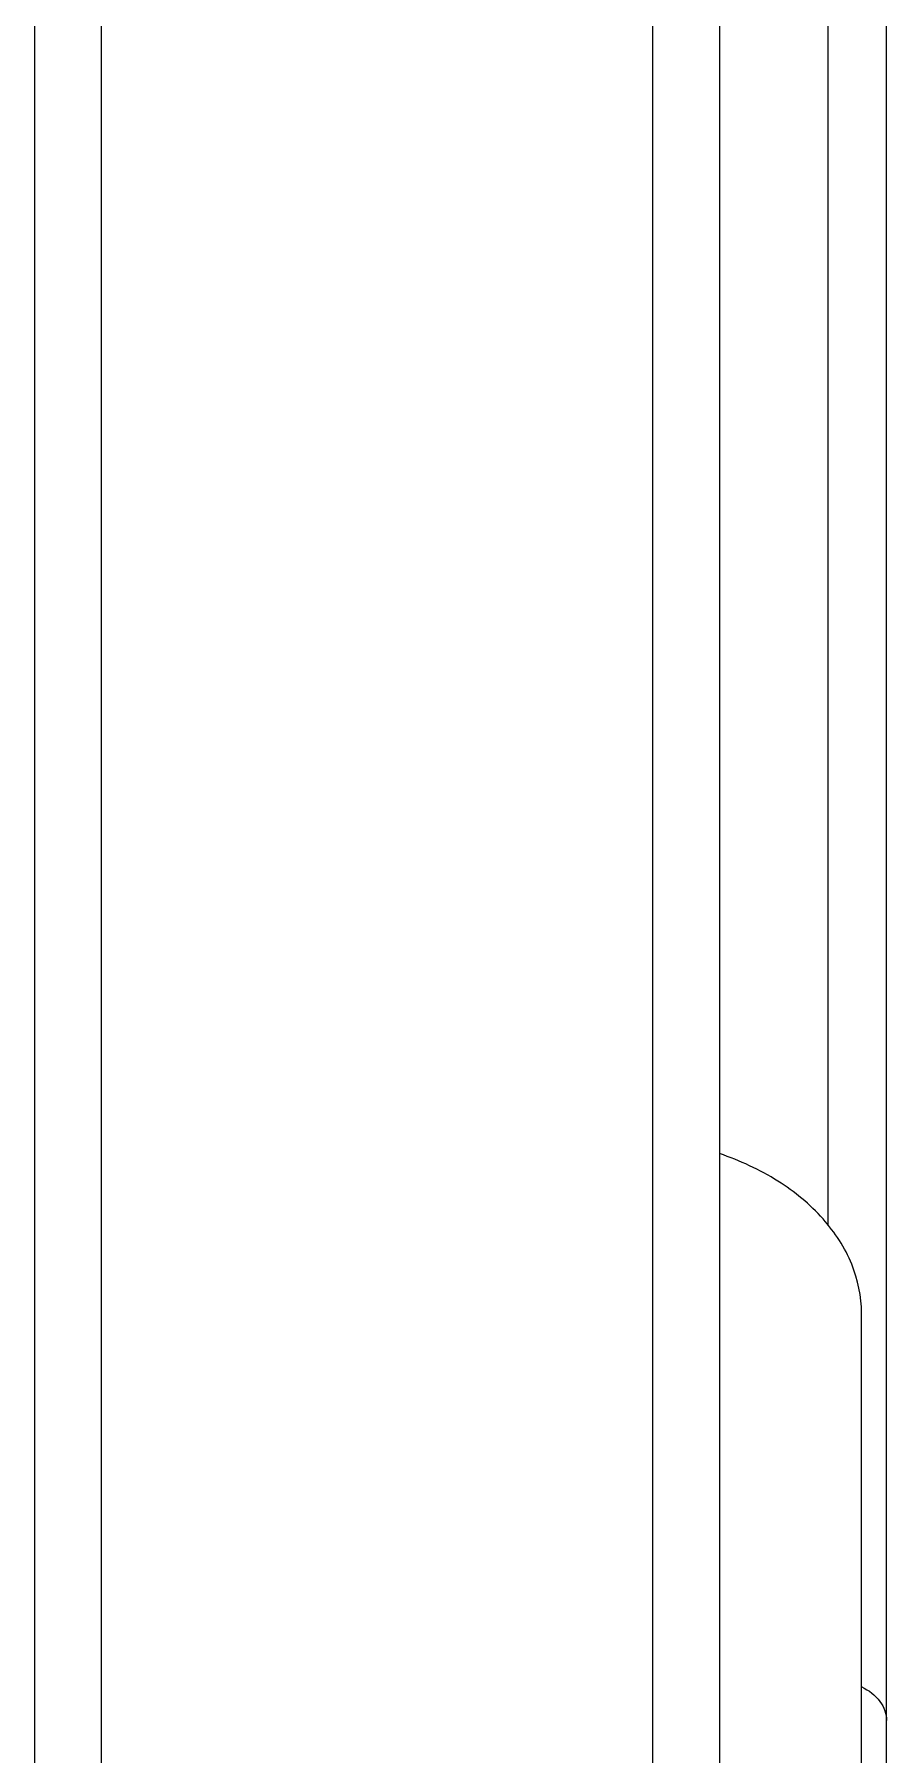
# Model space of a CAD drawing. Extents: x -1396510 to 1250330, y -1892470 to 1623980.
# Drawn here: x -1156739.2 to -1156496.4, y -63069.2 to -62579 of the extents above; entities that cross this region are included whole.
import ezdxf

# ---------------------------------------------------------------- set-up
doc = ezdxf.new("R2010")
doc.units = 0
doc.header["$LTSCALE"] = 1000
doc.header["$MEASUREMENT"] = 0

msp = doc.modelspace()

# ---------------------------------------------------------------- linework, layer by layer
at = {"linetype": 'Continuous'}
for p, q in [((-1156496.41, -63126.9), (-1156496.41, -61616.54)), ((-1156513.07, -62918.5), (-1156513.07, -61686.9)), ((-1156739.16, -61890.08), (-1156739.16, -63356.1)), ((-1156720.12, -61890.08), (-1156720.12, -63356.1)), ((-1156563.05, -61890.08), (-1156563.05, -63356.1)), ((-1156544.01, -61890.08), (-1156544.01, -63356.1)), ((-1156503.55, -63486.86), (-1156503.55, -62943.42))]:
    msp.add_line(p, q, dxfattribs=at)
for points, knots in [([(-1156503.55, -62943.42), (-1156503.55, -62938.67), (-1156505.6, -62928.75), (-1156514.23, -62915.61), (-1156527.42, -62904.87), (-1156538.17, -62899.91), (-1156543.96, -62897.94)], [0, 0, 0, 0, 0.220446, 0.45627, 0.716078, 1, 1, 1, 1]), ([(-1156503.5, -63049.89), (-1156501.5, -63050.89), (-1156498, -63053.43), (-1156496.41, -63057.62), (-1156496.41, -63059.54)], [0, 0, 0, 0, 0.538137, 1, 1, 1, 1])]:
    msp.add_open_spline(points, degree=3, knots=knots, dxfattribs=at)

doc.saveas('drawing.dxf')
